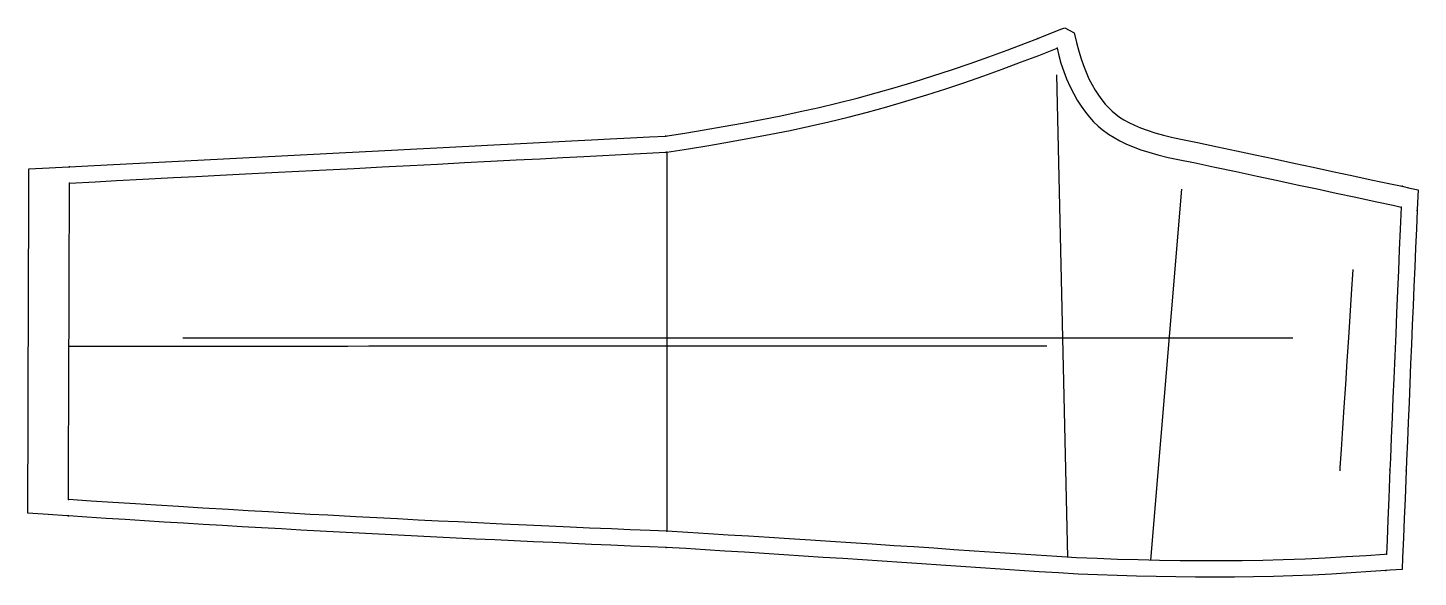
# Model space of a CAD drawing. Extents: x -3509 to -2421, y -1274 to -844.
import ezdxf

# ---------------------------------------------------------------- set-up
doc = ezdxf.new("R2010")
doc.units = 0
for name, color, linetype in [('1', 1, 'Continuous'), ('14', 3, 'Continuous'), ('4', 2, 'Continuous'), ('7', 7, 'Continuous'), ('8', 6, 'Continuous')]:
    doc.layers.add(name, color=color, linetype=linetype)

msp = doc.modelspace()

# ---------------------------------------------------------------- linework, layer by layer
at = {"layer": '1'}
msp.add_lwpolyline([(-3009.480591, -1250.713959), (-3009.350586, -1250.719223), (-3021.996721, -1250.205318), (-3037.049343, -1249.584506), (-3052.464604, -1248.936455), (-3067.594951, -1248.285947), (-3082.794865, -1247.621073), (-3097.92426, -1246.950109), (-3113.119038, -1246.266099), (-3128.247387, -1245.574117), (-3143.32788, -1244.873509), (-3158.455363, -1244.159874), (-3173.563811, -1243.435833), (-3188.690164, -1242.699073), (-3203.680776, -1241.956652), (-3218.805827, -1241.194597), (-3234.300577, -1240.399712), (-3249.424096, -1239.609179), (-3264.644993, -1238.79761), (-3279.766849, -1237.974521), (-3295.108822, -1237.122671), (-3310.228894, -1236.26736), (-3325.704371, -1235.377108), (-3340.822892, -1234.494182), (-3356.246402, -1233.580632), (-3371.363443, -1232.673234), (-3386.788827, -1231.735935), (-3401.90456, -1230.806995), (-3417.154002, -1229.859439), (-3432.268442, -1228.909517), (-3447.334715, -1227.950111), (-3462.447502, -1226.974756), (-3476.775818, -1226.043243), (-3477.619587, -1225.988378), (-3492.655573, -1225.009752), (-3508.518982, -1223.977356), (-3508.467383, -1208.395211), (-3508.416517, -1193.063175), (-3508.365274, -1177.631707), (-3508.314355, -1162.299694), (-3508.263415, -1146.967681), (-3508.213423, -1131.933086), (-3508.162396, -1116.60106), (-3508.111425, -1101.300027), (-3508.060291, -1085.967976), (-3508.009034, -1070.622157), (-3507.957758, -1055.290118), (-3507.906265, -1039.901668), (-3507.854953, -1024.569651), (-3507.803529, -1009.205607), (-3507.752183, -993.873592), (-3507.70113, -978.656561), (-3507.649483, -963.287575), (-3507.619934, -954.48967), (-3491.737499, -953.670855), (-3476.680256, -952.894579), (-3475.864258, -952.852478), (-3461.462321, -952.110016), (-3446.365137, -951.331682), (-3431.229562, -950.551379), (-3416.093991, -949.771081), (-3400.869688, -948.986206), (-3385.766252, -948.207551), (-3370.630653, -947.42722), (-3355.552481, -946.649847), (-3340.416936, -945.869526), (-3325.356981, -945.09311), (-3310.221385, -944.312797), (-3295.154559, -943.536031), (-3280.018953, -942.755718), (-3265.073809, -941.985224), (-3249.416375, -941.178007), (-3234.356421, -940.401599), (-3219.220777, -939.621299), (-3204.400245, -938.857242), (-3188.742806, -938.050025), (-3173.742588, -937.276689), (-3158.607022, -936.496383), (-3143.951904, -935.74085), (-3128.294427, -934.933636), (-3113.234465, -934.157225), (-3098.0989, -933.376918), (-3083.377259, -932.617952), (-3067.719711, -931.810735), (-3053.041778, -931.054016), (-3037.203254, -930.237453), (-3022.259769, -929.467027), (-3009.485779, -928.808517), (-3010.13916, -928.844376), (-2994.806892, -926.452203), (-2979.725951, -924.001306), (-2964.861566, -921.456212), (-2949.681784, -918.72136), (-2934.493182, -915.852558), (-2919.728606, -912.916123), (-2904.635571, -909.73719), (-2889.736837, -906.402995), (-2874.731977, -902.830881), (-2859.876199, -899.075316), (-2844.977406, -895.083443), (-2830.159471, -890.87636), (-2815.3877, -886.43765), (-2800.727194, -881.798131), (-2786.085621, -876.948136), (-2771.599633, -871.969383), (-2757.062241, -866.814692), (-2742.61991, -861.519283), (-2728.196671, -856.054129), (-2718.743591, -852.389832), (-2713.816503, -850.479894), (-2699.936918, -845.033651), (-2697.659607, -844.134827), (-2690.205994, -847.960587), (-2688.494725, -855.583967), (-2686.698426, -862.443485), (-2684.909647, -868.361957), (-2683.037043, -873.714726), (-2680.933841, -878.980813), (-2678.658555, -884.013677), (-2676.286826, -888.665532), (-2673.795767, -893.009907), (-2671.244938, -896.968848), (-2668.628806, -900.58255), (-2665.985235, -903.827552), (-2663.268803, -906.780092), (-2660.492116, -909.435507), (-2657.681753, -911.782035), (-2654.69406, -913.951271), (-2651.346161, -916.075851), (-2647.494305, -918.214015), (-2643.197061, -920.299157), (-2638.449754, -922.312152), (-2633.131697, -924.283091), (-2627.089241, -926.240177), (-2620.484414, -928.114155), (-2613.114001, -929.94045), (-2604.232623, -931.866813), (-2593.699341, -933.87085), (-2578.172407, -937.187424), (-2563.368182, -940.35148), (-2548.66995, -943.495305), (-2533.501225, -946.742741), (-2518.409096, -949.976908), (-2503.241667, -953.230506), (-2488.242085, -956.451498), (-2473.076086, -959.711614), (-2457.962184, -962.963673), (-2442.797297, -966.22908), (-2433.81546, -968.163757), (-2427.68381, -969.484584), (-2421.222534, -970.876465), (-2421.900277, -986.36203), (-2421.93222, -987.093658), (-2422.556512, -1001.363414), (-2423.211071, -1016.364867), (-2423.868115, -1031.492618), (-2424.516845, -1046.494338), (-2425.167403, -1061.58919), (-2425.81184, -1076.591103), (-2426.469476, -1091.956699), (-2427.109036, -1106.958793), (-2427.762308, -1122.344935), (-2428.396581, -1137.347259), (-2429.037402, -1152.573951), (-2429.665666, -1167.576528), (-2430.29609, -1182.712343), (-2430.626373, -1190.675278), (-2430.917415, -1197.71522), (-2431.529717, -1212.580948), (-2432.16442, -1228.068051), (-2432.776987, -1243.071281), (-2433.404855, -1258.484054), (-2433.788452, -1267.908478), (-2443.184937, -1268.592162), (-2446.53595, -1268.825684), (-2458.148645, -1269.634795), (-2473.534155, -1270.626795), (-2488.954013, -1271.518922), (-2503.950865, -1272.277092), (-2519.382904, -1272.923824), (-2534.465088, -1273.404605), (-2549.90709, -1273.743148), (-2564.960785, -1273.933611), (-2580.406239, -1273.996965), (-2595.423049, -1273.941481), (-2610.867747, -1273.776947), (-2626.014805, -1273.522068), (-2641.456492, -1273.173523), (-2656.518021, -1272.747583), (-2671.953811, -1272.197606), (-2687.140059, -1271.51372), (-2702.562936, -1270.674254), (-2717.69341, -1269.72592), (-2733.103696, -1268.6819), (-2748.157573, -1267.641138), (-2763.566516, -1266.580139), (-2779.009314, -1265.53208), (-2794.420102, -1264.498455), (-2809.510886, -1263.491132), (-2824.922407, -1262.467593), (-2840.374559, -1261.449183), (-2855.787112, -1260.440738), (-2871.081019, -1259.446004), (-2886.494305, -1258.449354), (-2901.912791, -1257.458437), (-2917.326929, -1256.473762), (-2932.693882, -1255.497842), (-2948.10871, -1254.524457), (-2963.431965, -1253.562515), (-2978.797271, -1252.604976), (-2994.041138, -1251.662583)], close=True, dxfattribs=at)
at = {"layer": '14'}
msp.add_lwpolyline([(-3008.834839, -1238.029633), (-3008.834839, -1238.029633), (-3021.699783, -1237.510255), (-3037.542793, -1236.854101), (-3052.160918, -1236.236563), (-3069.234074, -1235.502143), (-3084.484463, -1234.8347), (-3101.004847, -1234.099732), (-3118.661311, -1233.300477), (-3137.319965, -1232.440171), (-3156.846886, -1231.522051), (-3171.981381, -1230.797466), (-3187.472499, -1230.043545), (-3203.263755, -1229.261655), (-3219.298627, -1228.453161), (-3235.520704, -1227.619427), (-3251.873466, -1226.761818), (-3273.782808, -1225.583561), (-3287.713274, -1224.815878), (-3304.068735, -1223.897208), (-3320.246014, -1222.971657), (-3336.149244, -1222.0467), (-3351.682558, -1221.129811), (-3371.652606, -1219.932758), (-3390.567445, -1218.78105), (-3408.199904, -1217.692402), (-3424.322776, -1216.684529), (-3442.007391, -1215.565268), (-3459.022019, -1214.474011), (-3476.733704, -1213.319168), (-3476.733704, -1213.319168), (-3476.677996, -1196.520838), (-3476.622919, -1179.927445), (-3476.570582, -1164.171143), (-3476.511821, -1146.49457), (-3476.457649, -1130.211972), (-3476.40111, -1113.233365), (-3476.34329, -1095.888667), (-3476.288555, -1079.489372), (-3476.231237, -1062.334796), (-3476.17561, -1045.702682), (-3476.12264, -1029.877962), (-3476.065486, -1012.816447), (-3476.014791, -997.694305), (-3475.96157, -981.829507), (-3475.912707, -967.275671), (-3475.906982, -965.571594), (-3475.906982, -965.571594), (-3455.83734, -964.536908), (-3439.256371, -963.682079), (-3418.634386, -962.618917), (-3394.548677, -961.377183), (-3376.852322, -960.46485), (-3358.04417, -959.4952), (-3338.295238, -958.477047), (-3317.776607, -957.419213), (-3296.65929, -956.330514), (-3275.114372, -955.21977), (-3253.312882, -954.095798), (-3231.42583, -952.967416), (-3209.62434, -951.843444), (-3188.079423, -950.7327), (-3166.962089, -949.644), (-3146.44346, -948.586166), (-3126.694548, -947.568015), (-3107.886367, -946.598363), (-3090.190032, -945.686032), (-3073.776557, -944.839838), (-3058.816989, -944.0686), (-3039.477861, -943.071575), (-3024.372195, -942.292806), (-3010.17166, -941.5607), (-3008.831787, -941.491623), (-3008.831787, -941.491623), (-2991.930731, -938.876072), (-2975.834839, -936.227564), (-2959.89363, -933.470501), (-2944.176718, -930.616537), (-2927.463811, -927.418869), (-2912.370102, -924.365989), (-2897.231048, -921.11826), (-2882.03697, -917.64878), (-2866.890097, -913.971918), (-2851.796453, -910.083053), (-2836.762059, -905.977561), (-2821.792883, -901.650804), (-2805.42696, -896.636532), (-2790.720251, -891.887643), (-2776.417687, -887.07642), (-2760.862095, -881.651207), (-2746.478707, -876.471094), (-2732.12639, -871.153248), (-2717.903672, -865.735861), (-2703.676147, -860.141983), (-2703.676147, -860.141983), (-2702.307523, -865.916477), (-2700.628383, -871.714212), (-2698.432035, -878.206719), (-2696.173148, -884.018959), (-2693.43436, -890.205735), (-2690.619686, -895.799404), (-2687.879763, -900.641731), (-2684.823754, -905.456208), (-2681.438481, -910.17468), (-2678.356386, -913.984237), (-2675.028857, -917.64035), (-2671.448261, -921.103587), (-2668.30846, -923.779491), (-2663.412909, -927.372351), (-2659.077088, -930.094117), (-2654.540441, -932.584552), (-2649.833012, -934.858861), (-2644.001009, -937.32413), (-2638.018329, -939.526305), (-2631.936918, -941.491643), (-2624.78646, -943.520228), (-2616.852096, -945.493643), (-2607.65416, -947.50971), (-2598.326027, -949.30545), (-2596.803894, -949.570694), (-2580.142941, -953.129165), (-2563.646252, -956.655747), (-2547.131951, -960.189048), (-2530.862244, -963.673183), (-2515.796702, -966.902717), (-2500.19616, -970.250859), (-2485.41756, -973.426002), (-2469.921216, -976.758296), (-2454.985795, -979.972497), (-2440.803382, -983.026892), (-2434.525604, -984.379807), (-2434.524536, -984.35463), (-2434.525604, -984.379807), (-2435.284459, -1001.707024), (-2435.988785, -1017.875153), (-2436.684594, -1033.912504), (-2437.37611, -1049.911407), (-2438.133441, -1067.502099), (-2438.826752, -1083.670691), (-2439.55363, -1100.691823), (-2440.307251, -1118.419197), (-2440.950774, -1133.625994), (-2441.604179, -1149.137015), (-2442.263518, -1164.867608), (-2442.92484, -1180.733121), (-2443.31543, -1190.15007), (-2443.578424, -1196.508658), (-2444.219037, -1212.059511), (-2444.918558, -1229.121329), (-2445.567565, -1245.017686), (-2446.01593, -1256.040268), (-2446.01593, -1256.040268), (-2447.451546, -1256.14784), (-2461.967676, -1257.162063), (-2477.541826, -1258.145169), (-2494.06185, -1259.071978), (-2509.731528, -1259.825425), (-2526.690525, -1260.470698), (-2542.802935, -1260.903056), (-2558.920496, -1261.171334), (-2575.041636, -1261.288812), (-2591.164788, -1261.268765), (-2607.288381, -1261.124474), (-2623.410846, -1260.869214), (-2640.168295, -1260.500249), (-2656.283591, -1260.044686), (-2672.392939, -1259.466043), (-2688.494834, -1258.737998), (-2703.766027, -1257.887531), (-2719.85197, -1256.851559), (-2736.253725, -1255.725693), (-2752.327219, -1254.620068), (-2768.350567, -1253.527664), (-2784.27406, -1252.451082), (-2800.047991, -1251.392925), (-2815.622615, -1250.355798), (-2830.948315, -1249.342297), (-2848.094742, -1248.216284), (-2864.77685, -1247.128419), (-2880.920438, -1246.082585), (-2896.451308, -1245.082667), (-2913.098759, -1244.017481), (-2928.771182, -1243.020855), (-2944.912937, -1242.000631), (-2960.954954, -1240.993087), (-2976.187532, -1240.042516), (-2992.394567, -1239.038334)], close=True, dxfattribs=at)
at = {"layer": '4'}
for p in [(-2718.743591, -852.389832), (-2703.676147, -860.141983), (-3009.485779, -928.808517), (-3008.831787, -941.491623), (-3475.864258, -952.852478), (-3475.906982, -965.571594), (-2433.81546, -968.163757), (-2434.525604, -984.379807), (-2434.525604, -984.379807), (-2421.93222, -987.093658), (-2443.31543, -1190.15007), (-2430.626373, -1190.675278), (-3476.733704, -1213.319168), (-3476.775818, -1226.043243), (-3008.834839, -1238.029633), (-3009.350586, -1250.719223), (-2446.01593, -1256.040268), (-2446.53595, -1268.825684)]:
    msp.add_point(p, dxfattribs=at)
at = {"layer": '7'}
msp.add_line((-3387.257385, -1086.681671), (-2519.147034, -1086.681671), dxfattribs=at)
at = {"layer": '8'}
for points in [[(-2704.065552, -880.864716), (-2695.370178, -1258.35495)], [(-3008.831787, -941.491623), (-3008.831787, -959.039615), (-3008.831787, -975.302343), (-3008.831787, -992.850969), (-3008.831787, -1009.901445), (-3008.831787, -1025.250693), (-3008.831787, -1041.413805), (-3008.831787, -1058.181727), (-3008.831787, -1075.345396), (-3008.831787, -1090.840321), (-3008.831787, -1108.179728), (-3008.831787, -1125.303911), (-3008.831787, -1141.997629), (-3008.831787, -1158.045693), (-3008.831787, -1173.232863), (-3008.831787, -1190.01805), (-3008.831787, -1204.881721), (-3008.831787, -1221.068101), (-3008.831787, -1235.774563), (-3008.831787, -1238.029633)], [(-2606.329041, -970.297089), (-2630.432434, -1260.642166)], [(-2472.237549, -1033.290787), (-2473.509848, -1052.607754), (-2474.644087, -1069.828604), (-2475.750382, -1086.625177), (-2476.939798, -1104.683756), (-2478.152962, -1123.102894), (-2479.330503, -1140.981186), (-2480.413049, -1157.417184), (-2481.503115, -1173.967359), (-2482.433431, -1188.092098), (-2482.613525, -1190.826416)], [(-3476.32019, -1093.21373), (-3458.229364, -1093.203572), (-3440.972279, -1093.194182), (-3423.55216, -1093.184924), (-3403.19538, -1093.174354), (-3386.153981, -1093.165701), (-3367.711677, -1093.156529), (-3347.976025, -1093.146934), (-3327.054594, -1093.137008), (-3305.054913, -1093.126845), (-3289.842552, -1093.119985), (-3274.230646, -1093.11309), (-3258.251064, -1093.106187), (-3241.935673, -1093.099304), (-3225.316342, -1093.092469), (-3208.42494, -1093.08571), (-3191.293336, -1093.079055), (-3173.953396, -1093.072531), (-3156.436991, -1093.066167), (-3138.775989, -1093.05999), (-3121.002257, -1093.054028), (-3103.147666, -1093.048308), (-3085.244082, -1093.04286), (-3075.615313, -1093.040054), (-3048.753954, -1093.032692), (-3030.910719, -1093.02816), (-3013.164088, -1093.023917), (-2995.552722, -1093.019955), (-2978.115098, -1093.016264), (-2960.889918, -1093.012834), (-2943.915807, -1093.009655), (-2927.231392, -1093.006719), (-2910.875298, -1093.004016), (-2894.886153, -1093.001535), (-2879.302582, -1092.999269), (-2864.163211, -1092.997206), (-2842.371525, -1092.994475), (-2821.796563, -1092.992149), (-2802.568686, -1092.990197), (-2784.81826, -1092.988587), (-2768.675646, -1092.987287), (-2749.878523, -1092.985979), (-2734.4805, -1092.985089), (-2720.483713, -1092.984448), (-2711.645813, -1092.984161)]]:
    msp.add_lwpolyline(points, dxfattribs=at)

doc.saveas('drawing.dxf')
